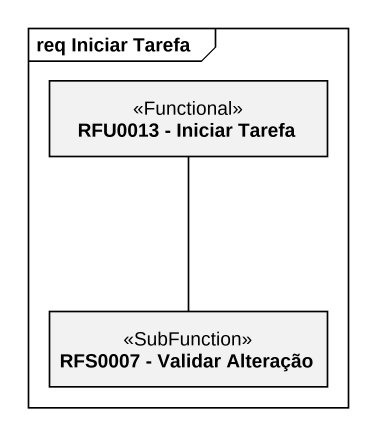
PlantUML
@startuml
mainframe req Iniciar Tarefa
hide circle
hide empty members
class "RFU0013 - Iniciar Tarefa" as RFU0013_Iniciar_Tarefa <<Functional>>
class "RFS0007 - Validar Alteração" as RFS0007_Validar_Alteração <<SubFunction>>
RFU0013_Iniciar_Tarefa -- RFS0007_Validar_Alteração
@enduml
